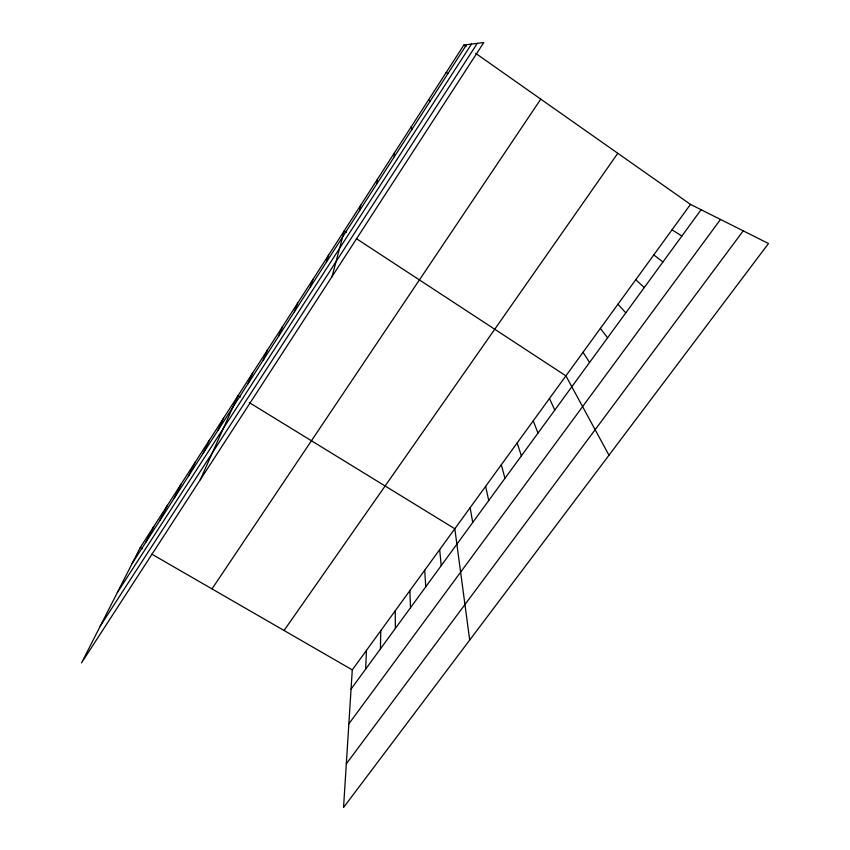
<?xml version="1.0" encoding="UTF-8"?>
<svg xmlns="http://www.w3.org/2000/svg" width="850" height="850" viewBox="0 0 850 850"><rect width="100%" height="100%" fill="white"/><g stroke="black" fill="none" stroke-linecap="round" stroke-linejoin="round"><path stroke-width="1.27" d="M380.428 648.89L380.768 630.689M365.659 669.109L366.446 650.399M690.487 204.393L352.283 669.885L343.549 807.5L768.485 243.525L690.487 204.393L475.724 53.391M376.837 183.876L377.347 179.393M359.614 210.598L360.708 205.222M332.063 276.526L344.282 230.722L346.481 232.167M326.336 262.225L328.546 255.159M310.261 287.162L313.002 279.31M294.387 311.791L297.638 303.152M278.715 336.101L282.466 326.708M263.234 360.113L267.474 349.987M247.945 383.839L252.663 372.98M200.281 479.751L238.032 395.707L240.274 397.088M217.929 430.397L223.571 418.158M203.192 453.252L209.281 440.353M188.636 475.841L195.16 462.283M174.25 498.153L181.199 483.958M160.044 520.189L167.397 505.389M145.998 541.981L153.754 526.564M140.271 547.506L81.515 662.926L483.809 42.5L463.866 45.05L140.271 547.506L142.566 548.824M132.122 563.508L466.554 44.699M117.353 592.514L471.484 44.072M100.268 626.078L477.296 43.329M211.99 588.901L540.781 99.131M284.059 630.498L617.801 153.287M351.061 689.106L701.101 209.716M348.861 723.839L720.513 219.449M346.322 763.831L743.229 230.849M446.101 72.632L448.12 73.302M151.757 554.126L352.283 669.885M249.252 402.592L454.814 528.764L469.699 640.071M672.01 229.819L681.902 236.013M356.373 238.637L565.909 375.859L608.982 455.228M463.866 45.05L466.023 46.559M653.767 254.936L662.957 261.959M635.747 279.724L644.258 287.566M617.961 304.215L625.791 312.853M428.57 99.854L429.93 101.511M600.398 328.387L607.569 337.811M583.047 352.272L589.581 362.44M549.472 398.48L554.795 410.082M533.226 420.835L537.986 433.107M517.183 442.924L521.369 455.866M411.272 126.714L411.995 129.338M501.319 464.759L504.953 478.337M485.637 486.338L488.739 500.554M470.135 507.673L472.717 522.495M439.673 549.61L441.235 565.622M424.692 570.222L425.765 586.798M409.891 590.601L410.476 607.739M394.198 153.223L394.294 156.793M395.239 610.757L395.367 628.426"/></g></svg>
